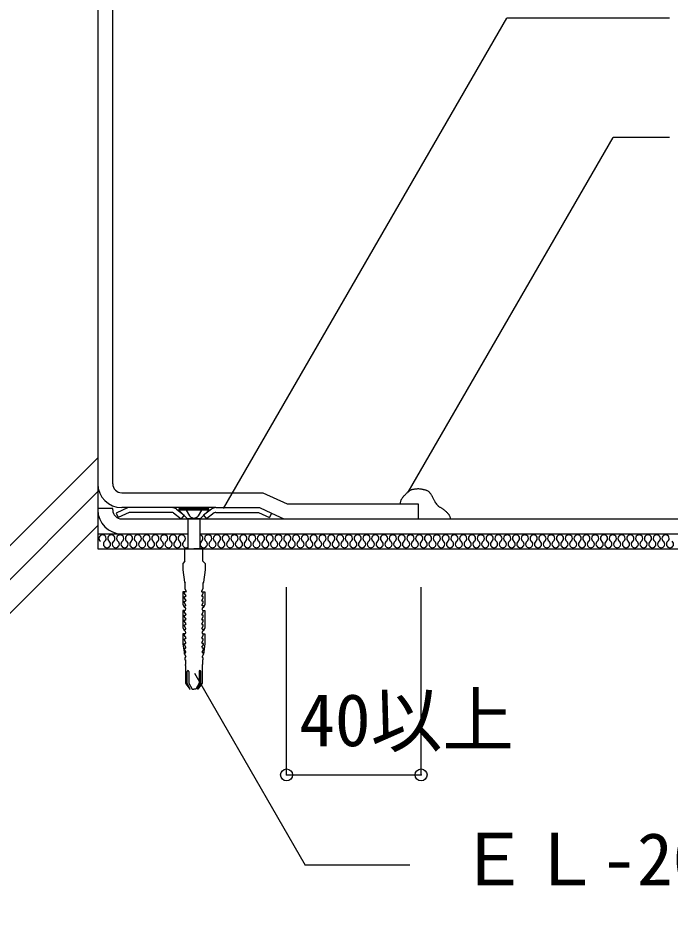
# Model space of a CAD drawing. Units: millimetres, scale not verified. Extents: x -615 to 665, y -971 to 997.
# Drawn here: x -371.5 to -153.2, y 274.7 to 574.4 of the extents above; entities that cross this region are included whole.
import ezdxf
from ezdxf.enums import TextEntityAlignment as Align

# ---------------------------------------------------------------- set-up
doc = ezdxf.new("R2010")
doc.units = ezdxf.units.MM
doc.header["$LTSCALE"] = 8
doc.header["$PDMODE"] = 32
doc.header["$PDSIZE"] = 4
doc.linetypes.add('DASHED3', pattern=[4, 3, -1])
for name, color, linetype in [('4-2', 7, 'Continuous'), ('4-4', 2, 'Continuous'), ('4-6', 2, 'Continuous'), ('4-7', 7, 'Continuous'), ('4-A', 7, 'Continuous'), ('4-B', 7, 'Continuous'), ('4-D', 4, 'Continuous'), ('4-E', 4, 'Continuous')]:
    doc.layers.add(name, color=color, linetype=linetype)
doc.styles.add('ＭＳ ゴシック', font='')
doc.styles.get('ＭＳ ゴシック').set_extended_font_data('MS Gothic')

msp = doc.modelspace()

# ---------------------------------------------------------------- linework, layer by layer
at = {"layer": '4-2'}
for p, q in [((-344.705, 796.689), (-344.705, 396.689)), ((-334.547, 410.458), (-336.705, 410.458)), ((-286.547, 408.592), (-282.466, 406.689)), ((-336.705, 406.689), (-237.466, 406.689)), ((-344.705, 401.689), (-314.547, 401.689)), ((-310.547, 401.689), (545.295, 401.689)), ((-344.705, 396.689), (545.295, 396.689))]:
    msp.add_line(p, q, dxfattribs=at)
for points in [[(-243.463, 411.689), (-243.445, 411.82), (-243.412, 412.045), (-243.374, 412.269), (-243.329, 412.489), (-243.274, 412.706), (-243.205, 412.917), (-243.158, 413.037), (-243.117, 413.129), (-243.038, 413.285), (-242.951, 413.437), (-242.857, 413.586), (-242.756, 413.731), (-242.652, 413.874), (-242.59, 413.955), (-242.515, 414.05), (-242.385, 414.21), (-242.252, 414.368), (-242.117, 414.524), (-241.98, 414.677), (-241.841, 414.829), (-241.759, 414.916), (-241.674, 415.007), (-241.525, 415.163), (-241.373, 415.316), (-241.218, 415.466), (-241.059, 415.613), (-240.895, 415.754), (-240.798, 415.834), (-240.71, 415.902), (-240.556, 416.017), (-240.397, 416.125), (-240.234, 416.225), (-240.066, 416.318), (-239.895, 416.401), (-239.793, 416.445), (-239.679, 416.49), (-239.479, 416.557), (-239.276, 416.614), (-239.069, 416.661)], [(-239.069, 416.661), (-238.86, 416.701), (-238.649, 416.734), (-238.526, 416.751), (-238.378, 416.77), (-238.121, 416.797), (-237.865, 416.816), (-237.609, 416.825), (-237.354, 416.823), (-237.1, 416.809), (-236.953, 416.795), (-236.846, 416.781), (-236.661, 416.752), (-236.477, 416.718), (-236.294, 416.68), (-236.109, 416.64), (-235.925, 416.599), (-235.817, 416.576), (-235.695, 416.551), (-235.484, 416.508), (-235.275, 416.462), (-235.068, 416.409), (-234.865, 416.347), (-234.669, 416.271), (-234.558, 416.219), (-234.459, 416.166), (-234.293, 416.063), (-234.135, 415.946), (-233.985, 415.818), (-233.841, 415.681), (-233.705, 415.536), (-233.63, 415.449), (-233.546, 415.347), (-233.407, 415.165), (-233.277, 414.979), (-233.154, 414.789), (-233.037, 414.595), (-232.924, 414.399), (-232.86, 414.284), (-232.792, 414.161)], [(-232.792, 414.161), (-232.679, 413.948), (-232.566, 413.733), (-232.455, 413.518), (-232.345, 413.303), (-232.234, 413.086), (-232.169, 412.961), (-232.08, 412.792), (-231.924, 412.503), (-231.759, 412.218), (-231.585, 411.941), (-231.396, 411.675), (-231.191, 411.422), (-231.063, 411.282), (-231.017, 411.235), (-230.935, 411.156), (-230.851, 411.079), (-230.764, 411.005), (-230.675, 410.934), (-230.584, 410.866), (-230.53, 410.828), (-230.44, 410.769), (-230.282, 410.673), (-230.12, 410.581), (-229.957, 410.492), (-229.795, 410.403), (-229.634, 410.311), (-229.542, 410.256), (-229.45, 410.196), (-229.294, 410.089), (-229.142, 409.976), (-228.992, 409.859), (-228.845, 409.738), (-228.699, 409.616), (-228.614, 409.545), (-228.508, 409.455), (-228.327, 409.3), (-228.148, 409.143), (-227.972, 408.982), (-227.802, 408.815)], [(-339.705, 409.689), (-339.705, 410.189), (-344.705, 410.189)], [(-227.802, 408.815), (-227.639, 408.642), (-227.548, 408.538), (-227.496, 408.476), (-227.41, 408.366), (-227.327, 408.254), (-227.25, 408.138), (-227.177, 408.02), (-227.11, 407.898), (-227.074, 407.827), (-227.027, 407.725), (-226.956, 407.546), (-226.894, 407.364), (-226.839, 407.178), (-226.79, 406.989), (-226.744, 406.8), (-226.718, 406.689)]]:
    msp.add_lwpolyline(points, dxfattribs=at)
for centre, radius in [((-336.705, 418.458), 8), ((-336.705, 409.689), 8), ((-336.705, 409.689), 3)]:
    msp.add_arc(centre, radius, 180, 270, dxfattribs=at)
at = {"layer": '4-4'}
for p, q in [((-339.705, 418.458), (-339.705, 750.514)), ((-336.705, 415.458), (-289.439, 415.458)), ((-289.439, 415.458), (-281.358, 411.689)), ((-281.358, 411.689), (-237.466, 411.689)), ((-237.466, 411.689), (-237.466, 406.689)), ((-237.466, 406.689), (-90.377, 406.689))]:
    msp.add_line(p, q, dxfattribs=at)
msp.add_arc((-336.705, 418.458), 3, 180, 270, dxfattribs=at)
at = {"layer": '4-6'}
for p, q in [((-334.192, 408.858), (-337.871, 407.142)), ((-319.863, 410.458), (-334.547, 410.458)), ((-319.863, 408.858), (-334.192, 408.858)), ((-319.376, 408.692), (-316.773, 406.689)), ((-318.4, 409.96), (-315.797, 407.958)), ((-315.797, 407.958), (-316.773, 406.689)), ((-306.694, 409.96), (-309.297, 407.958)), ((-309.297, 407.958), (-308.322, 406.689)), ((-305.719, 408.692), (-308.322, 406.689)), ((-305.231, 410.458), (-290.547, 410.458)), ((-305.231, 408.858), (-290.902, 408.858)), ((-290.902, 408.858), (-287.223, 407.142)), ((-290.547, 410.458), (-286.547, 408.592)), ((-286.547, 408.592), (-287.223, 407.142))]:
    msp.add_line(p, q, dxfattribs=at)
at = {"layer": '4-6', "color": 4}
for p, q in [((-305.231, 410.458), (-319.863, 410.458)), ((-316.773, 406.689), (-308.322, 406.689))]:
    msp.add_line(p, q, dxfattribs=at)
at = {"layer": '4-6'}
msp.add_lwpolyline([(-334.547, 410.458), (-338.547, 408.592), (-337.871, 407.142)], dxfattribs=at)
for centre, radius, start, end in [((-319.863, 408.058), 2.4, 52.43141, 90), ((-319.863, 408.058), 0.8, 52.43141, 90), ((-305.231, 408.058), 2.4, 90, 127.56859), ((-305.231, 408.058), 0.8, 90, 127.56859)]:
    msp.add_arc(centre, radius, start, end, dxfattribs=at)
at = {"layer": '4-7'}
for p, q in [((-317.547, 410.064), (-317.547, 409.564)), ((-317.547, 409.564), (-314.672, 406.689)), ((-307.547, 409.564), (-317.547, 409.564)), ((-307.547, 409.564), (-310.422, 406.689)), ((-310.422, 406.689), (-314.672, 406.689)), ((-314.547, 406.689), (-314.547, 396.689)), ((-310.547, 406.689), (-310.547, 396.689)), ((-315.716, 377.065), (-315.716, 377.065)), ((-315.716, 377.065), (-315.716, 377.065)), ((-309.378, 377.065), (-309.378, 377.065)), ((-309.378, 377.065), (-309.378, 377.065)), ((-315.716, 361.398), (-315.283, 360.574)), ((-309.378, 361.398), (-309.811, 360.574))]:
    msp.add_line(p, q, dxfattribs=at)
at = {"layer": '4-7', "linetype": 'DASHED3'}
for p, q in [((-315.097, 409.564), (-315.097, 410.064)), ((-315.097, 409.564), (-314.015, 407.689)), ((-309.997, 409.564), (-311.08, 407.689)), ((-309.997, 409.564), (-309.997, 410.064))]:
    msp.add_line(p, q, dxfattribs=at)
at = {"layer": '4-7'}
for points in [[(-307.547, 409.564), (-307.547, 410.064), (-317.547, 410.064)], [(-315.547, 392.594), (-315.547, 396.689), (-312.547, 396.689)], [(-309.547, 392.594), (-309.547, 396.689), (-312.547, 396.689)], [(-315.547, 392.594), (-316.297, 391.769), (-316.297, 389.671), (-315.749, 385.553), (-315.507, 385.146), (-315.547, 385.146), (-315.547, 383.332), (-315.114, 382.507)], [(-309.547, 392.594), (-308.797, 391.769), (-308.797, 389.671), (-309.345, 385.553), (-309.587, 385.146), (-309.547, 385.146), (-309.547, 383.332), (-309.98, 382.507)], [(-315.244, 382.26), (-316.222, 382.26), (-316.222, 378.026), (-315.721, 377.065), (-315.716, 377.065)], [(-315.176, 380.94), (-315.683, 381.765), (-315.683, 382.26)], [(-315.176, 379.374), (-315.683, 380.198), (-315.683, 380.676), (-315.334, 380.693)], [(-309.919, 380.94), (-309.411, 381.765), (-309.411, 382.26)], [(-309.919, 379.374), (-309.411, 380.198), (-309.411, 380.676), (-309.76, 380.693)], [(-309.85, 382.26), (-308.872, 382.26), (-308.872, 378.026), (-309.374, 377.065), (-309.378, 377.065)], [(-315.233, 377.807), (-315.683, 378.632), (-315.683, 379.109), (-315.335, 379.126)], [(-309.862, 377.807), (-309.411, 378.632), (-309.411, 379.109), (-309.759, 379.126)], [(-315.683, 375.993), (-316.222, 375.993), (-316.222, 370.196), (-315.716, 369.232)], [(-315.716, 377.065), (-315.712, 377.542), (-315.395, 377.56)], [(-315.176, 374.674), (-315.683, 375.498), (-315.683, 375.993)], [(-309.919, 374.674), (-309.411, 375.498), (-309.411, 375.993)], [(-309.378, 377.065), (-309.382, 377.542), (-309.7, 377.56)], [(-309.411, 375.993), (-308.872, 375.993), (-308.872, 370.196), (-309.378, 369.232)], [(-315.176, 373.107), (-315.683, 373.932), (-315.683, 374.409), (-315.335, 374.426)], [(-315.176, 371.54), (-315.683, 372.365), (-315.683, 372.842), (-315.335, 372.86)], [(-309.919, 373.107), (-309.411, 373.932), (-309.411, 374.409), (-309.759, 374.426)], [(-309.919, 371.54), (-309.411, 372.365), (-309.411, 372.842), (-309.759, 372.86)], [(-315.716, 369.232), (-315.712, 369.709), (-315.392, 369.726)], [(-315.233, 369.974), (-315.683, 370.798), (-315.683, 371.276), (-315.335, 371.293)], [(-309.861, 369.974), (-309.411, 370.798), (-309.411, 371.276), (-309.759, 371.293)], [(-309.378, 369.232), (-309.382, 369.709), (-309.703, 369.726)], [(-315.683, 368.16), (-316.222, 368.16), (-316.222, 364.911), (-315.716, 361.398), (-315.716, 361.876), (-315.407, 361.893)], [(-315.208, 365.274), (-315.688, 366.098), (-315.683, 366.576), (-315.335, 366.593)], [(-315.176, 366.84), (-315.683, 367.665), (-315.683, 368.16)], [(-309.919, 366.84), (-309.411, 367.665), (-309.411, 368.16)], [(-309.886, 365.274), (-309.406, 366.098), (-309.411, 366.576), (-309.759, 366.593)], [(-309.411, 368.16), (-308.872, 368.16), (-308.872, 364.911), (-309.378, 361.398), (-309.379, 361.876), (-309.687, 361.893)], [(-315.262, 362.14), (-315.713, 362.965), (-315.711, 363.442), (-315.389, 363.46)], [(-315.24, 363.707), (-315.704, 364.532), (-315.7, 365.009), (-315.365, 365.026)], [(-309.854, 363.707), (-309.39, 364.532), (-309.394, 365.009), (-309.729, 365.026)], [(-309.832, 362.14), (-309.381, 362.965), (-309.383, 363.442), (-309.706, 363.46)], [(-315.413, 360.326), (-315.547, 360.326), (-315.547, 359.543), (-315.397, 359.543), (-315.397, 357.935), (-315.391, 357.935)], [(-309.682, 360.326), (-309.547, 360.326), (-309.547, 359.543), (-309.697, 359.543), (-309.697, 357.935), (-309.704, 357.935)], [(-315.34, 357.605), (-315.34, 351.655), (-314.9, 351.003), (-313.897, 349.689), (-313.748, 349.689), (-314.833, 351.655), (-314.833, 355.626)], [(-309.754, 357.605), (-309.754, 351.655), (-310.194, 351.003), (-311.197, 349.689), (-311.347, 349.689), (-310.261, 351.655), (-310.261, 355.626)], [(-314.25, 355.626), (-314.25, 351.655), (-313.164, 349.689), (-312.547, 349.689)], [(-310.845, 355.626), (-310.845, 351.655), (-311.93, 349.689), (-312.547, 349.689)]]:
    msp.add_lwpolyline(points, dxfattribs=at)
at = {"layer": '4-7', "linetype": 'DASHED3'}
msp.add_arc((-312.547, 408.8), 1.84, 217.11751, 322.88248, dxfattribs=at)
at = {"layer": '4-7'}
for centre, major_axis, start_param, end_param in [((-315.383, 380.916), (0, -0.229), 0.2312026, 1.6765256), ((-315.255, 382.431), (0, -0.172), 0.06848, 2.1628795), ((-309.84, 382.431), (0, -0.172), 4.1203058, 6.2147054), ((-309.711, 380.916), (0, -0.229), 4.6066597, 6.0519827), ((-315.44, 377.783), (0, -0.229), 0.2312026, 1.6765256), ((-315.383, 379.349), (0, -0.229), 0.2312026, 1.6765256), ((-309.711, 379.349), (0, -0.229), 4.6066597, 6.0519827), ((-309.654, 377.783), (0, -0.229), 4.6066597, 6.0519827), ((-315.738, 376.529), (0, -0.536), 0.0442118, 3.0973809), ((-309.357, 376.529), (0, -0.536), 3.1858044, 6.2389735), ((-315.383, 374.649), (0, -0.229), 0.2312026, 1.6765256), ((-315.383, 373.083), (0, -0.229), 0.2312026, 1.6765256), ((-309.711, 374.649), (0, -0.229), 4.6066597, 6.0519827), ((-309.711, 373.083), (0, -0.229), 4.6066597, 6.0519827), ((-315.738, 368.696), (0, -0.536), 0.0442118, 3.0973809), ((-315.44, 369.949), (0, -0.229), 0.2312026, 1.6765256), ((-315.383, 371.516), (0, -0.229), 0.2312026, 1.6765256), ((-309.711, 371.516), (0, -0.229), 4.6066597, 6.0519827), ((-309.654, 369.949), (0, -0.229), 4.6066597, 6.0519827), ((-309.357, 368.696), (0, -0.536), 3.1858044, 6.2389735), ((-315.383, 366.816), (0, -0.229), 0.2312026, 1.6765256), ((-309.711, 366.816), (0, -0.229), 4.6066597, 6.0519827), ((-315.447, 363.683), (0, -0.229), 0.2312026, 1.6765256), ((-315.415, 365.249), (0, -0.229), 0.2312026, 1.6765256), ((-309.679, 365.249), (0, -0.229), 4.6066597, 6.0519827), ((-309.647, 363.683), (0, -0.229), 4.6066597, 6.0519827), ((-315.47, 362.116), (0, -0.229), 0.2312026, 1.6765256), ((-315.426, 360.499), (0, -0.174), 0.0818475, 2.1771705), ((-309.625, 362.116), (0, -0.229), 4.6066597, 6.0519827), ((-309.669, 360.499), (0, -0.174), 4.1060148, 6.2013378), ((-316.067, 357.641), (0, -0.8), 1.5261677, 1.947508), ((-309.027, 357.641), (0, -0.8), 4.3356773, 4.7570176), ((-314.541, 355.616), (0, -0.321), 1.5390306, 4.6806232), ((-310.553, 355.616), (0, -0.321), 1.6025621, 4.7441547)]:
    msp.add_ellipse(centre, major_axis=major_axis, ratio=0.909574, start_param=start_param, end_param=end_param, dxfattribs=at)
at = {"layer": '4-A'}
for p, q in [((-302.636, 410.189), (-207.829, 574.399)), ((-153.411, 574.399), (-207.829, 574.399)), ((-240.843, 415.64), (-172.277, 534.399)), ((-153.411, 534.399), (-172.277, 534.399)), ((-312.394, 354.996), (-275.287, 290.725)), ((-240.239, 290.725), (-275.287, 290.725))]:
    msp.add_line(p, q, dxfattribs=at)
at = {"layer": '4-B'}
for p, q in [((-281.525, 320.955), (-281.525, 383.881)), ((-236.521, 320.955), (-236.521, 383.881)), ((-281.525, 320.955), (-236.521, 320.955))]:
    msp.add_line(p, q, dxfattribs=at)
at = {"layer": '4-B', "color": 1}
for p in [(-281.525, 320.955), (-236.521, 320.955)]:
    msp.add_point(p, dxfattribs=at)
at = {"layer": '4-D'}
for centre, start, end in [((-343.117, 400.148), 307.52351, 232.47649), ((-341.645, 398.231), 127.52351, 52.47649), ((-340.173, 400.148), 307.52351, 232.47649), ((-338.701, 398.231), 127.52351, 52.47649), ((-337.229, 400.148), 307.52351, 232.47649), ((-335.757, 398.231), 127.52351, 52.47649), ((-334.285, 400.148), 307.52351, 232.47649), ((-332.813, 398.231), 127.52351, 52.47649), ((-331.341, 400.148), 307.52351, 232.47649), ((-329.869, 398.231), 127.52351, 52.47649), ((-328.397, 400.148), 307.52351, 232.47649), ((-326.925, 398.231), 127.52351, 52.47649), ((-325.453, 400.148), 307.52351, 232.47649), ((-323.981, 398.231), 127.52351, 52.47649), ((-322.509, 400.148), 307.52351, 232.47649), ((-321.037, 398.231), 127.52351, 52.47649), ((-319.565, 400.148), 307.52351, 232.47649), ((-318.093, 398.231), 127.52351, 52.47649), ((-316.621, 400.148), 307.52351, 232.47649), ((-315.149, 398.231), 127.52351, 299.88702), ((-310.733, 400.148), 307.52351, 81.13456), ((-309.261, 398.231), 127.52351, 52.47649), ((-307.789, 400.148), 307.52351, 232.47649), ((-306.318, 398.231), 127.52351, 52.47649), ((-304.846, 400.148), 307.52351, 232.47649), ((-303.374, 398.231), 127.52351, 52.47649), ((-301.902, 400.148), 307.52351, 232.47649), ((-300.43, 398.231), 127.52351, 52.47649), ((-298.958, 400.148), 307.52351, 232.47649), ((-297.486, 398.231), 127.52351, 52.47649), ((-296.014, 400.148), 307.52351, 232.47649), ((-294.542, 398.231), 127.52351, 52.47649), ((-293.07, 400.148), 307.52351, 232.47649), ((-291.598, 398.231), 127.52351, 52.47649), ((-290.126, 400.148), 307.52351, 232.47649), ((-288.654, 398.231), 127.52351, 52.47649), ((-287.182, 400.148), 307.52351, 232.47649), ((-285.71, 398.231), 127.52351, 52.47649), ((-284.238, 400.148), 307.52351, 232.47649), ((-282.766, 398.231), 127.52351, 52.47649), ((-281.294, 400.148), 307.52351, 232.47649), ((-279.822, 398.231), 127.52351, 52.47649), ((-278.35, 400.148), 307.52351, 232.47649), ((-276.878, 398.231), 127.52351, 52.47649), ((-275.406, 400.148), 307.52351, 232.47649), ((-273.934, 398.231), 127.52351, 52.47649), ((-272.462, 400.148), 307.52351, 232.47649), ((-270.99, 398.231), 127.52351, 52.47649), ((-269.519, 400.148), 307.52351, 232.47649), ((-268.047, 398.231), 127.52351, 52.47649), ((-266.575, 400.148), 307.52351, 232.47649), ((-265.103, 398.231), 127.52351, 52.47649), ((-263.631, 400.148), 307.52351, 232.47649), ((-262.159, 398.231), 127.52351, 52.47649), ((-260.687, 400.148), 307.52351, 232.47649), ((-259.215, 398.231), 127.52351, 52.47649), ((-257.743, 400.148), 307.52351, 232.47649), ((-256.271, 398.231), 127.52351, 52.47649), ((-254.799, 400.148), 307.52351, 232.47649), ((-253.327, 398.231), 127.52351, 52.47649), ((-251.855, 400.148), 307.52351, 232.47649), ((-250.383, 398.231), 127.52351, 52.47649), ((-248.911, 400.148), 307.52351, 232.47649), ((-247.439, 398.231), 127.52351, 52.47649), ((-245.967, 400.148), 307.52351, 232.47649), ((-244.495, 398.231), 127.52351, 52.47649), ((-243.023, 400.148), 307.52351, 232.47649), ((-241.551, 398.231), 127.52351, 52.47649), ((-240.079, 400.148), 307.52351, 232.47649), ((-238.607, 398.231), 127.52351, 52.47649), ((-237.135, 400.148), 307.52351, 232.47649), ((-235.663, 398.231), 127.52351, 52.47649), ((-234.191, 400.148), 307.52351, 232.47649), ((-232.72, 398.231), 127.52351, 52.47649), ((-231.248, 400.148), 307.52351, 232.47649), ((-229.776, 398.231), 127.52351, 52.47649), ((-228.304, 400.148), 307.52351, 232.47649), ((-226.832, 398.231), 127.52351, 52.47649), ((-225.36, 400.148), 307.52351, 232.47649), ((-223.888, 398.231), 127.52351, 52.47649), ((-222.416, 400.148), 307.52351, 232.47649), ((-220.944, 398.231), 127.52351, 52.47649), ((-219.472, 400.148), 307.52351, 232.47649), ((-218, 398.231), 127.52351, 52.47649), ((-216.528, 400.148), 307.52351, 232.47649), ((-215.056, 398.231), 127.52351, 52.47649), ((-213.584, 400.148), 307.52351, 232.47649), ((-212.112, 398.231), 127.52351, 52.47649), ((-210.64, 400.148), 307.52351, 232.47649), ((-209.168, 398.231), 127.52351, 52.47649), ((-207.696, 400.148), 307.52351, 232.47649), ((-206.224, 398.231), 127.52351, 52.47649), ((-204.752, 400.148), 307.52351, 232.47649), ((-203.28, 398.231), 127.52351, 52.47649), ((-201.808, 400.148), 307.52351, 232.47649), ((-200.336, 398.231), 127.52351, 52.47649), ((-198.864, 400.148), 307.52351, 232.47649), ((-197.392, 398.231), 127.52351, 52.47649), ((-195.921, 400.148), 307.52351, 232.47649), ((-194.449, 398.231), 127.52351, 52.47649), ((-192.977, 400.148), 307.52351, 232.47649), ((-191.505, 398.231), 127.52351, 52.47649), ((-190.033, 400.148), 307.52351, 232.47649), ((-188.561, 398.231), 127.52351, 52.47649), ((-187.089, 400.148), 307.52351, 232.47649), ((-185.617, 398.231), 127.52351, 52.47649), ((-184.145, 400.148), 307.52351, 232.47649), ((-182.673, 398.231), 127.52351, 52.47649), ((-181.201, 400.148), 307.52351, 232.47649), ((-179.729, 398.231), 127.52351, 52.47649), ((-178.257, 400.148), 307.52351, 232.47649), ((-176.785, 398.231), 127.52351, 52.47649), ((-175.313, 400.148), 307.52351, 232.47649), ((-173.841, 398.231), 127.52351, 52.47649), ((-172.369, 400.148), 307.52351, 232.47649), ((-170.897, 398.231), 127.52351, 52.47649), ((-169.425, 400.148), 307.52351, 232.47649), ((-167.953, 398.231), 127.52351, 52.47649), ((-166.481, 400.148), 307.52351, 232.47649), ((-165.009, 398.231), 127.52351, 52.47649), ((-163.537, 400.148), 307.52351, 232.47649), ((-162.065, 398.231), 127.52351, 52.47649), ((-160.593, 400.148), 307.52351, 232.47649), ((-159.122, 398.231), 127.52351, 52.47649), ((-157.65, 400.148), 307.52351, 232.47649), ((-156.178, 398.231), 127.52351, 52.47649), ((-154.706, 400.148), 307.52351, 232.47649), ((-153.234, 398.231), 127.52351, 52.47649)]:
    msp.add_arc(centre, 1.208, start, end, dxfattribs=at)
at = {"layer": '4-E'}
for p, q in [((-494.705, 277.127), (-344.705, 427.127)), ((-494.705, 265.813), (-344.705, 415.813)), ((-494.705, 254.499), (-344.705, 404.499))]:
    msp.add_line(p, q, dxfattribs=at)

# ---------------------------------------------------------------- texts
at = {"layer": '4-A', "style": 'ＭＳ ゴシック'}
msp.add_text('ＥＬ-2001注入', height=17.6, dxfattribs=at).set_placement((-224.239, 278.725), align=Align.BOTTOM_LEFT)
at = {"layer": '4-B', "style": 'ＭＳ ゴシック'}
msp.add_text('40以上', height=17.6, dxfattribs=at).set_placement((-277.358, 325.306), align=Align.BOTTOM_LEFT)

doc.saveas('drawing.dxf')
